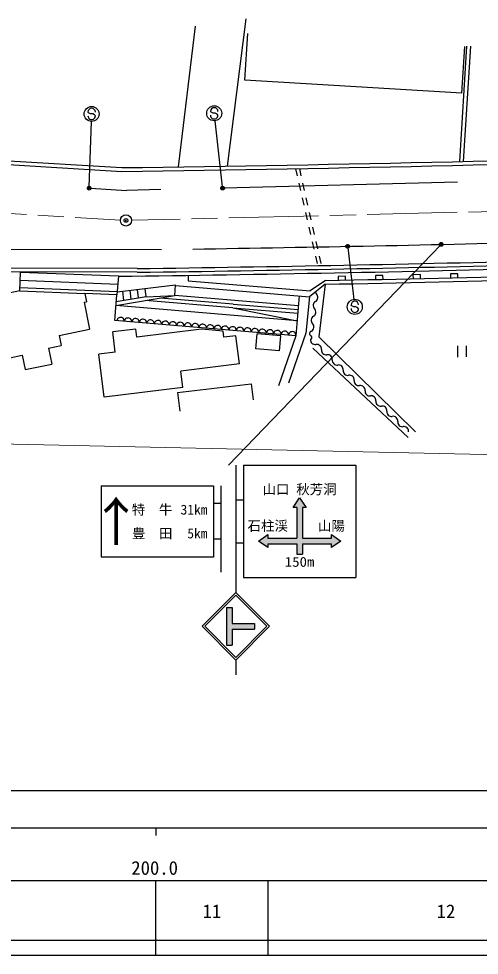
# Model space of a CAD drawing. Units: millimetres, scale not verified. Extents: x 0 to 700000, y -47500 to 447500.
# Drawn here: x 249694 to 311191, y 188000 to 313048 of the extents above; entities that cross this region are included whole.
import ezdxf
from ezdxf.enums import TextEntityAlignment as Align

# ---------------------------------------------------------------- set-up
doc = ezdxf.new("R2010")
doc.units = ezdxf.units.MM
doc.header["$LTSCALE"] = 1000
doc.header["$PDMODE"] = 32
doc.header["$PDSIZE"] = 500
doc.linetypes.add('CHAIN', pattern=[18.5, 12, -1.5, 3.5, -1.5])
doc.layers.add('作業ﾚｲﾔ1', color=7, linetype='Continuous', lineweight=25)
doc.layers.add('作業ﾚｲﾔ3', color=7, linetype='Continuous', lineweight=13)
doc.styles.add('ＭＳ ゴシック', font='')
doc.styles.get('ＭＳ ゴシック').set_extended_font_data('MS Gothic')

msp = doc.modelspace()

# ---------------------------------------------------------------- hatches: boundary and pattern name
at = {"layer": '作業ﾚｲﾔ1'}
for points in [[(282948, 244184), (282948, 243684), (286823, 243684), (286823, 247809), (286323, 247809), (287198, 249059), (288073, 247809), (287573, 247809), (287573, 243684), (291448, 243684), (291448, 244184), (292698, 243309), (291448, 242434), (291448, 242934), (287573, 242934), (287573, 241559), (286823, 241559), (286823, 242934), (282948, 242934), (282948, 242434), (281698, 243309)], [(277448, 234424), (278198, 234424), (278198, 232299), (281198, 232299), (281198, 231549), (278198, 231549), (278198, 229424), (277448, 229424)]]:
    msp.add_hatch(color=256, dxfattribs=at).paths.add_polyline_path(points)

# ---------------------------------------------------------------- linework, layer by layer
for p, q in [((280028, 313048), (277527, 293371)), ((273272, 312065), (270992, 293270)), ((279901, 304835), (280277, 311088)), ((308574, 293976), (309551, 309398)), ((308883, 303092), (309259, 309345)), ((309076, 293988), (310050, 309366)), ((308883, 303092), (279901, 304835)), ((259031, 300471), (258932, 300589)), ((259276, 300332), (259031, 300471)), ((259577, 300329), (259276, 300332)), ((259822, 300217), (259577, 300329)), ((259928, 300081), (259822, 300217)), ((275398, 300559), (275299, 300677)), ((275643, 300420), (275398, 300559)), ((275944, 300418), (275643, 300420)), ((276189, 300306), (275944, 300418)), ((276295, 300170), (276189, 300306)), ((259114, 290573), (259394, 299331)), ((276905, 290586), (275906, 299425)), ((183406, 298013), (263456, 293166)), ((183331, 297516), (263444, 292665)), ((286655, 293028), (286876, 292052)), ((287166, 293037), (287386, 292062)), ((259259, 290414), (264084, 290122)), ((268683, 290235), (264084, 290122)), ((308298, 291208), (277072, 290441)), ((287097, 291077), (287317, 290102)), ((287607, 291086), (287828, 290111)), ((287538, 289126), (287759, 288151)), ((288048, 289135), (288269, 288160)), ((287979, 287176), (288200, 286200)), ((288490, 287185), (288711, 286209)), ((288421, 285225), (288641, 284249)), ((288931, 285234), (289152, 284259)), ((305999, 282810), (277698, 253424)), ((288862, 283274), (289083, 282299)), ((289373, 283283), (289593, 282308)), ((268749, 282181), (206030, 282391)), ((293635, 282508), (294456, 275570)), ((289304, 281323), (289524, 280348)), ((289814, 281333), (290035, 280357)), ((265522, 279192), (205925, 279391)), ((265519, 279692), (205942, 279891)), ((249820, 276704), (249920, 279185)), ((263002, 278658), (249920, 279185)), ((303334, 278880), (302334, 278858)), ((302334, 278858), (302346, 278335)), ((303346, 278356), (303334, 278880)), ((308333, 278991), (307333, 278969)), ((307333, 278969), (307345, 278445)), ((308344, 278467), (308333, 278991)), ((262912, 277583), (249877, 278108)), ((263002, 278658), (262795, 276182)), ((272316, 278789), (272327, 278072)), ((272327, 278072), (288596, 276717)), ((290655, 278099), (288596, 276717)), ((293336, 278659), (292337, 278636)), ((292337, 278636), (292348, 278131)), ((293348, 278151), (293336, 278659)), ((298335, 278769), (297335, 278747)), ((297335, 278747), (297347, 278230)), ((298347, 278251), (298335, 278769)), ((249820, 276704), (243609, 275411)), ((249820, 276704), (258514, 276355)), ((262829, 276586), (249837, 277109)), ((262829, 276586), (270640, 277513)), ((263733, 275414), (263583, 276675)), ((264719, 275588), (264576, 276793)), ((265705, 275763), (265569, 276911)), ((266692, 275937), (266562, 277029)), ((270522, 276090), (270640, 277513)), ((270632, 277410), (288530, 275920)), ((290594, 277598), (288530, 275920)), ((290594, 277598), (289746, 270558)), ((258424, 275184), (258744, 275251)), ((258424, 275184), (259166, 271620)), ((262795, 276182), (258514, 276355)), ((258514, 276355), (258744, 275251)), ((262509, 272743), (262795, 276182)), ((262675, 274736), (270522, 276090)), ((266692, 275937), (262717, 275235)), ((278267, 274442), (266598, 275413)), ((266692, 275937), (270519, 276090)), ((278309, 274940), (268560, 275752)), ((287048, 274714), (270522, 276090)), ((287158, 276034), (286717, 270728)), ((288520, 275921), (288053, 271064)), ((286882, 272721), (262675, 274736)), ((278267, 274442), (286882, 272721)), ((278267, 274442), (286965, 273718)), ((278309, 274940), (287007, 274216)), ((294178, 274718), (294078, 274836)), ((294423, 274579), (294178, 274718)), ((294723, 274576), (294423, 274579)), ((294969, 274464), (294723, 274576)), ((295075, 274328), (294969, 274464)), ((286717, 270728), (262509, 272743)), ((255086, 270770), (259166, 271620)), ((265327, 271619), (262260, 271246)), ((265460, 270528), (265327, 271619)), ((274096, 271578), (265460, 270528)), ((276997, 271337), (274096, 271578)), ((255086, 270770), (255366, 269424)), ((262590, 268536), (262260, 271246)), ((277097, 270511), (276997, 271337)), ((278698, 270706), (277097, 270511)), ((279155, 266951), (278698, 270706)), ((281345, 268968), (281511, 270961)), ((284683, 270697), (281511, 270961)), ((286717, 270728), (284399, 264050)), ((284517, 268704), (284683, 270697)), ((288053, 271064), (285736, 264386)), ((289746, 270558), (302668, 257887)), ((253657, 269068), (255366, 269424)), ((253657, 269068), (254100, 266940)), ((284517, 268704), (281345, 268968)), ((288959, 269073), (301698, 257148)), ((308294, 269381), (308295, 267881)), ((309419, 269382), (309420, 267882)), ((242216, 266468), (250172, 268126)), ((250172, 268126), (250573, 266205)), ((262590, 268536), (260387, 268268)), ((261087, 262510), (260387, 268268)), ((250573, 266205), (254100, 266940)), ((279155, 266951), (271338, 266000)), ((271607, 263790), (271338, 266000)), ((270906, 263120), (280719, 264314)), ((280719, 264314), (280982, 262148)), ((271607, 263790), (261087, 262510)), ((270906, 263120), (271204, 260668)), ((278698, 253424), (278698, 236424)), ((279698, 253424), (279698, 238424)), ((279698, 253424), (294698, 253424)), ((294698, 253424), (294698, 238424)), ((260698, 250674), (275698, 250674)), ((260698, 250674), (260698, 241174)), ((275698, 250674), (275698, 241174)), ((276698, 250674), (276698, 239174)), ((286323, 247809), (287198, 249059)), ((287198, 249059), (288073, 247809)), ((276698, 248299), (275698, 248299)), ((278698, 248799), (279698, 248799)), ((286823, 247809), (286323, 247809)), ((286823, 247809), (286823, 243684)), ((288073, 247809), (287573, 247809)), ((287573, 247809), (287573, 243684)), ((281698, 243309), (282948, 244184)), ((282948, 244184), (282948, 243684)), ((291448, 244184), (292698, 243309)), ((291448, 243684), (291448, 244184)), ((276698, 243549), (275698, 243549)), ((278698, 243049), (279698, 243049)), ((282948, 242434), (281698, 243309)), ((282948, 243684), (286823, 243684)), ((282948, 242934), (282948, 242434)), ((282948, 242934), (286823, 242934)), ((286823, 242934), (286823, 241559)), ((287573, 243684), (291448, 243684)), ((287573, 242934), (287573, 241559)), ((287573, 242934), (291448, 242934)), ((292698, 243309), (291448, 242434)), ((291448, 242434), (291448, 242934)), ((286823, 241559), (287573, 241559)), ((275698, 241174), (260698, 241174)), ((279698, 238424), (294698, 238424)), ((274198, 231924), (278698, 236424)), ((283198, 231924), (278698, 236424)), ((274552, 231924), (278698, 236070)), ((282844, 231924), (278698, 236070)), ((277448, 234424), (277448, 229424)), ((277448, 234424), (278198, 234424)), ((278198, 234424), (278198, 232299)), ((274199, 231924), (278698, 227424)), ((274552, 231924), (278698, 227777)), ((278198, 232299), (281198, 232299)), ((278198, 231549), (281198, 231549)), ((278198, 231549), (278198, 229424)), ((278698, 227424), (283198, 231924)), ((278698, 227777), (282844, 231924)), ((281198, 232299), (281198, 231549)), ((277448, 229424), (278198, 229424)), ((278699, 227424), (278699, 225424)), ((40000, 205000), (579000, 205000)), ((268000, 205000), (268000, 204000)), ((68000, 198000), (579000, 198000)), ((268000, 188000), (268000, 198000)), ((283000, 188000), (283000, 198000)), ((40000, 190000), (579000, 190000)), ((40000, 188000), (579000, 188000))]:
    msp.add_line(p, q, dxfattribs=at)
at = {"layer": '作業ﾚｲﾔ1', "linetype": 'CHAIN', "lineweight": 13}
for p, q in [((164897, 292014), (263264, 286164)), ((363720, 288567), (264762, 286137))]:
    msp.add_line(p, q, dxfattribs=at)
at = {"layer": '作業ﾚｲﾔ1', "lineweight": 13}
msp.add_line((412115, 252669), (61964, 260370), dxfattribs=at)
at = {"layer": '作業ﾚｲﾔ1'}
for centre, radius in [((275793, 300419), 1000), ((259426, 300330), 1000), ((259109, 290423), 150), ((259109, 290423), 120), ((259109, 290423), 90), ((259109, 290423), 60), ((259109, 290423), 30), ((276922, 290437), 150), ((276922, 290437), 120), ((276922, 290437), 90), ((276922, 290437), 60), ((276922, 290437), 30), ((264012, 286119), 750), ((293618, 282657), 150), ((293618, 282657), 120), ((293618, 282657), 90), ((293618, 282657), 60), ((293618, 282657), 30), ((306104, 282918), 150), ((306104, 282918), 120), ((306104, 282918), 90), ((306104, 282918), 60), ((306104, 282918), 30), ((294573, 274577), 1000)]:
    msp.add_circle(centre, radius, dxfattribs=at)
for centre, radius, start, end in [((259432, 300585), 500, 359.55488, 179.55488), ((275795, 300173), 500, 179.55488, 359.55488), ((275799, 300673), 500, 359.55488, 179.55488), ((259428, 300085), 500, 179.55488, 359.55488), ((202590, 4935835), 4643568, 270.75089, 272.93146), ((202590, 4935835), 4643068, 270.75111, 272.93146), ((202590, 4935835), 4654068, 270.86619, 271.46356), ((202590, 4935835), 4656568, 270.77433, 271.45347), ((202590, 4935835), 4657068, 270.77427, 271.45347), ((202590, 4935835), 4657568, 270.74318, 271.45347), ((202590, 4935835), 4659068, 271.08232, 271.45686), ((202590, 4935835), 4658568, 271.08318, 271.45453), ((289885, 276746), 625, 199.06898, 225.67786), ((289626, 274762), 625, 119.41766, 225.67786), ((289012, 275851), 625, 299.41766, 45.67786), ((294578, 274832), 500, 359.55488, 179.55488), ((288752, 273868), 625, 299.41766, 45.67786), ((294575, 274332), 500, 179.55488, 359.55488), ((263298, 272678), 500, 355.24104, 175.24104), ((264294, 272595), 500, 355.24104, 175.24104), ((265291, 272512), 500, 355.24104, 175.24104), ((266287, 272429), 500, 355.24104, 175.24104), ((267284, 272346), 500, 355.24104, 175.24104), ((268280, 272263), 500, 355.24104, 175.24104), ((269277, 272180), 500, 355.24104, 175.24104), ((289366, 272779), 625, 119.41766, 225.67786), ((270273, 272097), 500, 355.24104, 175.24104), ((271270, 272014), 500, 355.24104, 175.24104), ((272267, 271931), 500, 355.24104, 175.24104), ((273263, 271848), 500, 355.24104, 175.24104), ((274260, 271765), 500, 355.24104, 175.24104), ((275256, 271682), 500, 355.24104, 175.24104), ((276253, 271599), 500, 355.24104, 175.24104), ((277249, 271516), 500, 355.24104, 175.24104), ((278246, 271433), 500, 355.24104, 175.24104), ((279242, 271350), 500, 355.24104, 175.24104), ((280239, 271267), 500, 355.24104, 175.24104), ((281235, 271184), 500, 355.24104, 175.24104), ((282232, 271101), 500, 355.24104, 175.24104), ((283229, 271018), 500, 355.24104, 175.24104), ((284225, 270935), 500, 355.24104, 175.24104), ((288493, 271885), 625, 299.41766, 45.67786), ((285222, 270852), 500, 355.24104, 175.24104), ((286218, 270770), 500, 355.24104, 175.24104), ((288856, 271014), 332, 99.66442, 251.147), ((289277, 270172), 625, 173.56914, 279.82935), ((288593, 270493), 258, 284.14435, 53.06629), ((289491, 268940), 625, 353.56914, 99.82935), ((290733, 268800), 625, 173.56914, 279.82935), ((290946, 267569), 625, 353.56914, 99.82935), ((292188, 267429), 625, 173.56914, 279.82935), ((292402, 266197), 625, 353.56914, 99.82935), ((293644, 266057), 625, 173.56914, 279.82935), ((293857, 264826), 625, 353.56914, 99.82935), ((295099, 264686), 625, 173.56914, 279.82935), ((295313, 263454), 625, 353.56914, 99.82935), ((296555, 263314), 625, 173.56914, 279.82935), ((296768, 262082), 625, 353.56914, 99.82935), ((298010, 261942), 625, 173.56914, 279.82935), ((298224, 260711), 625, 353.56914, 99.82935), ((299466, 260571), 625, 173.56914, 279.82935), ((299679, 259339), 625, 353.56914, 99.82935), ((300922, 259199), 625, 173.56914, 279.82935), ((301135, 257967), 625, 353.56914, 99.82935)]:
    msp.add_arc(centre, radius, start, end, dxfattribs=at)
for p in [(259109, 290423), (276922, 290437), (264012, 286119), (293618, 282657), (306104, 282918)]:
    msp.add_point(p, dxfattribs=at)
at = {"layer": '作業ﾚｲﾔ3', "lineweight": 25}
msp.add_line((120000, 210000), (551500, 210000), dxfattribs=at)

# ---------------------------------------------------------------- texts
at = {"layer": '作業ﾚｲﾔ1', "style": 'ＭＳ ゴシック'}
for s, height, p in [('山口 秋芳洞', 1320, (287198, 249159)), ('石柱渓', 1320, (282948, 244284)), ('山陽', 1320, (291448, 244284)), ('200.0', 1833, (267844, 198195)), ('11', 1833, (275500, 192405)), ('12', 1833, (306750, 192405))]:
    msp.add_text(s, height=height, dxfattribs=at).set_placement(p, align=Align.BOTTOM_CENTER)
for s, height, p in [('↑', 5132, (262698, 245924)), ('特\u3000牛', 1320, (267498, 247507)), ('豊\u3000田', 1320, (267518, 244326))]:
    msp.add_text(s, height=height, dxfattribs=at).set_placement(p, align=Align.MIDDLE_CENTER)
for s, p in [('31km', (274898, 247507)), ('5km', (274898, 244326))]:
    msp.add_text(s, height=1320, dxfattribs=at).set_placement(p, align=Align.MIDDLE_RIGHT)
at = {"layer": '作業ﾚｲﾔ1', "style": 'ＭＳ ゴシック', "width": 1.1}
msp.add_text('150m', height=1320, dxfattribs=at).set_placement((287198, 241189), align=Align.TOP_CENTER)

doc.saveas('drawing.dxf')
